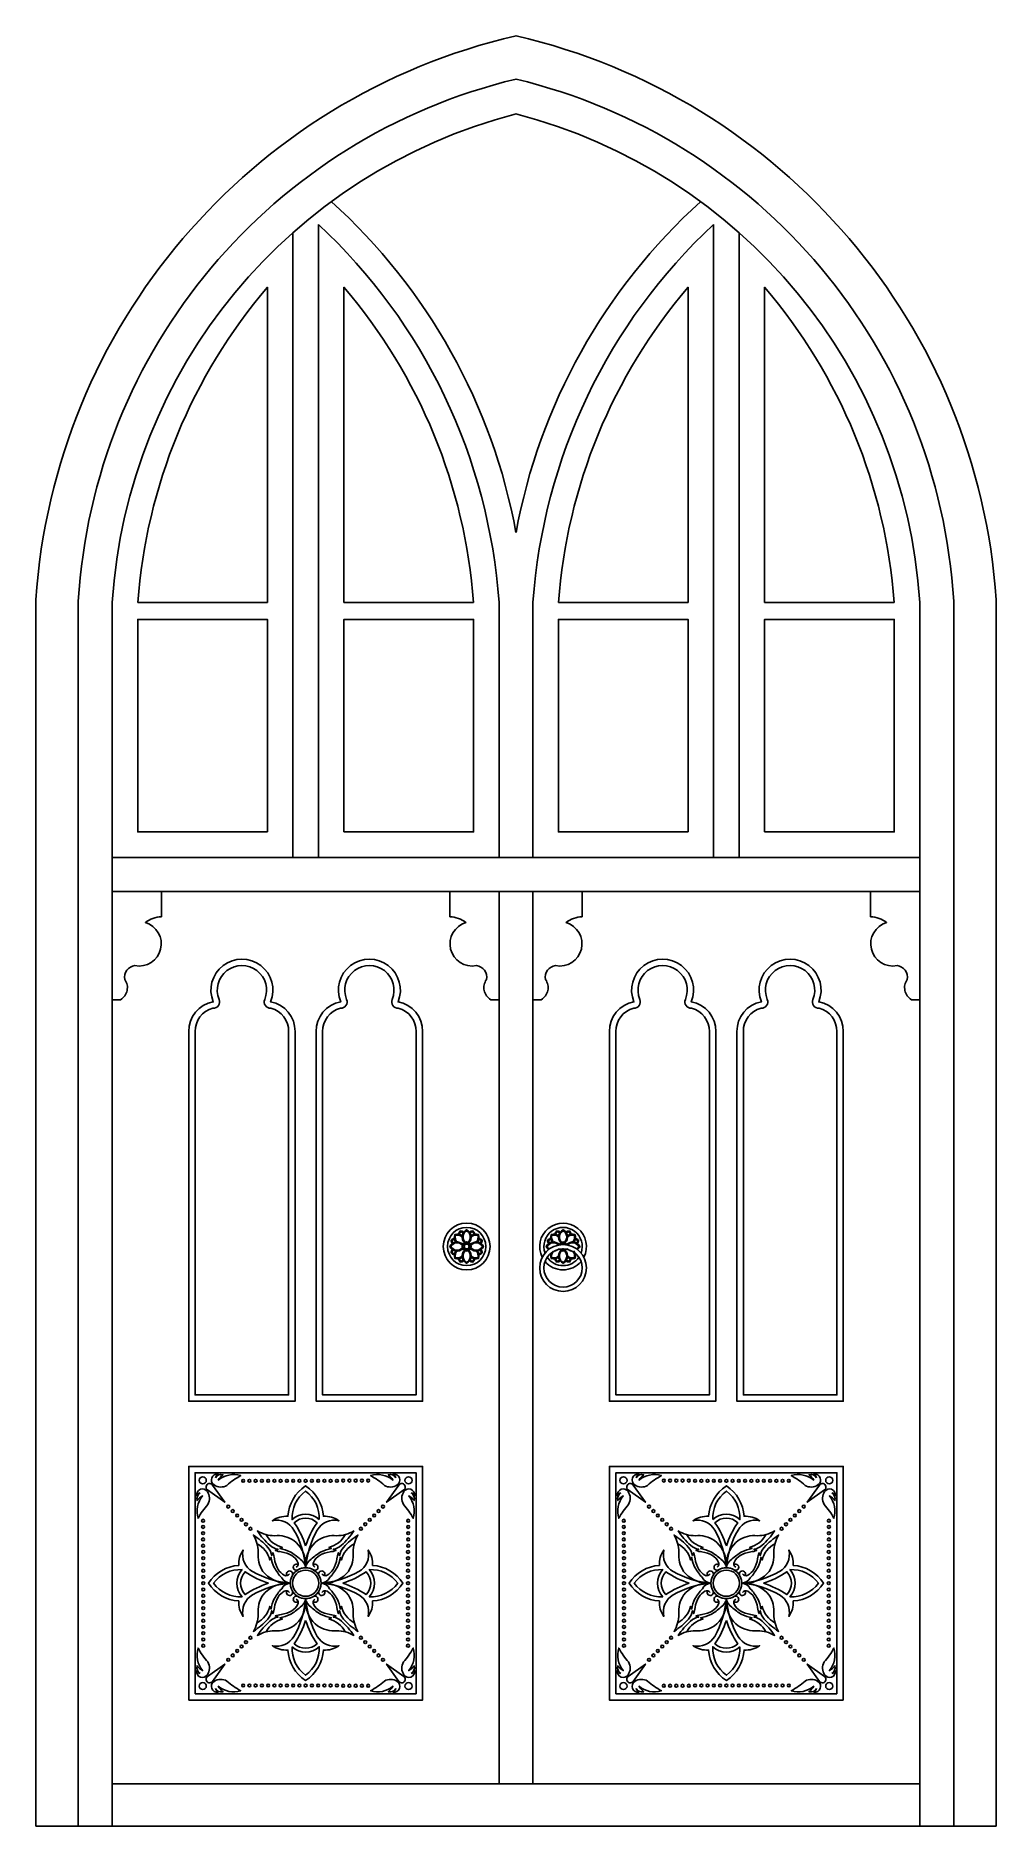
# Model space of a CAD drawing. Header units: metres. Extents: x 0 to 2260, y 0 to 4214.
import ezdxf

# ---------------------------------------------------------------- set-up
doc = ezdxf.new("R2010")
doc.units = ezdxf.units.M
for name, color, linetype in [('2', 2, 'Continuous'), ('3', 3, 'Continuous'), ('7', 7, 'Continuous'), ('BH', 3, 'Continuous')]:
    doc.layers.add(name, color=color, linetype=linetype)

msp = doc.modelspace()

# ---------------------------------------------------------------- hatches: boundary and pattern name
at = {"layer": 'BH'}
h = msp.add_hatch(dxfattribs=at)
h.set_pattern_fill('AR-RROOF', scale=500)
h.paths.add_polyline_path([(1564.6, 3823.4, 0.1), (1130, 4030, 0.1), (695.4, 3823.4, -0.17), (1130, 3044.48, -0.17)])
h.paths.add_polyline_path([(725, 3621.82), (725, 2880), (1029.87, 2880, 0.16)])
h.paths.add_polyline_path([(1030, 2840), (725, 2840), (725, 2340), (1030, 2340)])
h.paths.add_polyline_path([(545, 3621.82, 0.16), (240.13, 2880), (545, 2880)])
h.paths.add_polyline_path([(545, 2840), (240, 2840), (240, 2340), (545, 2340)])
h.paths.add_polyline_path([(1535, 3621.82, 0.16), (1230.13, 2880), (1535, 2880)])
h.paths.add_polyline_path([(1535, 2840), (1230, 2840), (1230, 2340), (1535, 2340)])
h.paths.add_polyline_path([(1715, 2880), (2019.87, 2880, 0.16), (1715, 3621.82)])
h.paths.add_polyline_path([(1715, 2340), (2020, 2340), (2020, 2840), (1715, 2840)])

# ---------------------------------------------------------------- linework, layer by layer
at = {"layer": '2'}
msp.add_line((0, 0), (2260, 0), dxfattribs=at)
at = {"layer": '3'}
for p, q in [((665, 3769.92), (665, 2280)), ((1595, 3769.92), (1595, 2280))]:
    msp.add_line(p, q, dxfattribs=at)
for points in [[(2160, 0), (2160, 2882.75, 0.33), (1130, 4111.78, 0.33), (100, 2882.75), (100, 0)], [(1090, 2280), (1090, 2880, 0.19), (665, 3769.92, 0.19)], [(1170, 2280), (1170, 2880, -0.19), (1595, 3769.92, -0.19)], [(1003.37, 1389.58, 0.25), (985.89, 1392.24, 0.25), (988.55, 1374.76, 0.25)], [(1003.18, 1387.17, 0.25), (987.48, 1390.65, 0.25), (990.96, 1374.96, 0.25)], [(994.56, 1393.15, -0.12), (998.72, 1400.81, -0.12), (1007.08, 1398.34)], [(996.53, 1392.79, -0.1), (999.58, 1398.74, -0.1), (1005.94, 1396.68)], [(1019.02, 1373.56, 0.52), (1013.85, 1403.82, 0.52), (1008.69, 1373.56)], [(1017.02, 1374.42, 0.51), (1013.85, 1401.58, 0.51), (1010.68, 1374.42, 0.5)], [(1020.63, 1398.34, -0.12), (1028.99, 1400.81, -0.12), (1033.15, 1393.15)], [(1021.77, 1396.68, -0.1), (1028.13, 1398.74, -0.1), (1031.17, 1392.79)], [(1039.16, 1374.76, 0.25), (1041.82, 1392.24, 0.25), (1024.33, 1389.58, 0.25)], [(1036.75, 1374.96, 0.25), (1040.23, 1390.65, 0.25), (1024.53, 1387.17, 0.25)], [(1215.44, 1374.76, -0.25), (1212.78, 1392.24, -0.25), (1230.26, 1389.58, -0.25)], [(1217.85, 1374.96, -0.25), (1214.37, 1390.65, -0.25), (1230.07, 1387.17, -0.25)], [(1233.97, 1398.34, 0.12), (1225.61, 1400.81, 0.12), (1221.45, 1393.15)], [(1232.83, 1396.68, 0.1), (1226.47, 1398.74, 0.1), (1223.43, 1392.79)], [(1235.58, 1373.56, -0.52), (1240.74, 1403.82, -0.52), (1245.91, 1373.56)], [(1237.57, 1374.42, -0.51), (1240.74, 1401.58, -0.51), (1243.91, 1374.42, -0.5)], [(1260.04, 1393.15, 0.12), (1255.88, 1400.81, 0.12), (1247.52, 1398.34)], [(1258.06, 1392.79, 0.1), (1255.02, 1398.74, 0.1), (1248.66, 1396.68)], [(1251.23, 1389.58, -0.25), (1268.71, 1392.24, -0.25), (1266.05, 1374.76, -0.25)], [(1251.42, 1387.17, -0.25), (1267.12, 1390.65, -0.25), (1263.64, 1374.96, -0.25)], [(1004.57, 1369.45, 0.52), (974.31, 1364.28, 0.52), (1004.57, 1359.11)], [(1003.71, 1367.45, 0.51), (976.56, 1364.28, 0.51), (1003.71, 1361.11, 0.5)], [(979.8, 1371.05, -0.12), (977.32, 1379.41, -0.12), (984.98, 1383.57)], [(984.98, 1344.99, -0.12), (977.32, 1349.15, -0.12), (979.8, 1357.5)], [(981.45, 1372.19, -0.1), (979.4, 1378.55, -0.1), (985.34, 1381.6)], [(985.34, 1346.96, -0.1), (979.4, 1350.01, -0.1), (981.45, 1356.37)], [(988.55, 1353.8, 0.25), (985.89, 1336.32, 0.25), (1003.37, 1338.97, 0.25)], [(990.96, 1353.6, 0.25), (987.48, 1337.91, 0.25), (1003.18, 1341.38, 0.25)], [(1008.69, 1355, 0.52), (1013.85, 1324.73, 0.52), (1019.02, 1355)], [(1010.68, 1354.14, 0.51), (1013.85, 1326.98, 0.51), (1017.02, 1354.14, 0.5)], [(1023.14, 1359.11, 0.52), (1053.4, 1364.28, 0.52), (1023.14, 1369.45)], [(1023.99, 1361.11, 0.51), (1051.15, 1364.28, 0.51), (1023.99, 1367.45, 0.5)], [(1024.33, 1338.97, 0.25), (1041.82, 1336.32, 0.25), (1039.16, 1353.8, 0.25)], [(1024.53, 1341.38, 0.25), (1040.23, 1337.91, 0.25), (1036.75, 1353.6, 0.25)], [(1042.36, 1381.6, -0.1), (1048.31, 1378.55, -0.1), (1046.26, 1372.19)], [(1046.26, 1356.37, -0.1), (1048.31, 1350.01, -0.1), (1042.36, 1346.96)], [(1042.73, 1383.57, -0.12), (1050.39, 1379.41, -0.12), (1047.91, 1371.05)], [(1047.91, 1357.5, -0.12), (1050.39, 1349.15, -0.12), (1042.73, 1344.99)], [(1207.03, 1357.25, -0.12), (1201.2, 1364.28, -0.52), (1231.46, 1369.45)], [(1208.71, 1358.51, -0.12), (1203.45, 1364.28, -0.51), (1230.6, 1367.45)], [(1211.87, 1383.57, 0.12), (1204.21, 1379.41, 0.12), (1206.69, 1371.05)], [(1206.69, 1357.5, 0.01), (1206.19, 1356.59, 0.01)], [(1212.24, 1381.6, 0.1), (1206.29, 1378.55, 0.1), (1208.34, 1372.19)], [(1230.26, 1338.97, -0.25), (1212.78, 1336.32, -0.18), (1212.91, 1349.15, -0.18)], [(1230.07, 1341.38, -0.25), (1214.37, 1337.91, -0.25), (1217.85, 1353.6, -0.25)], [(1231.46, 1359.11, -0.17), (1219.9, 1353.68, -0.17)], [(1245.91, 1355, -0.52), (1240.74, 1324.73, -0.52), (1235.58, 1355)], [(1243.91, 1354.14, -0.51), (1240.74, 1326.98, -0.51), (1237.57, 1354.14, -0.5)], [(1250.03, 1369.45, -0.52), (1280.29, 1364.28, -0.12), (1274.46, 1357.25, -0.12)], [(1261.58, 1353.68, -0.17), (1250.03, 1359.11)], [(1250.88, 1367.45, -0.51), (1278.04, 1364.28, -0.12), (1272.78, 1358.51, -0.12)], [(1266.05, 1353.8, -0.25), (1268.71, 1336.32, -0.25), (1251.23, 1338.97, -0.25)], [(1263.64, 1353.6, -0.25), (1267.12, 1337.91, -0.25), (1251.42, 1341.38, -0.25)], [(1273.15, 1372.19, 0.1), (1275.2, 1378.55, 0.1), (1269.25, 1381.6)], [(1274.8, 1371.05, 0.12), (1277.28, 1379.41, 0.12), (1269.62, 1383.57)], [(1275.29, 1356.59, 0.01), (1274.8, 1357.5)], [(1007.08, 1330.22, -0.12), (998.72, 1327.74, -0.12), (994.56, 1335.41)], [(1005.94, 1331.87, -0.1), (999.58, 1329.82, -0.1), (996.53, 1335.77)], [(1033.15, 1335.41, -0.12), (1028.99, 1327.74, -0.12), (1020.63, 1330.22)], [(1031.17, 1335.77, -0.1), (1028.13, 1329.82, -0.1), (1021.77, 1331.87)], [(1209.23, 1345.92, 0.04), (1211.87, 1344.99)], [(1210.84, 1347.42, 0.02), (1212.24, 1346.96)], [(1221.45, 1335.41, 0.12), (1225.61, 1327.74, 0.12), (1233.97, 1330.22)], [(1223.43, 1335.77, 0.1), (1226.47, 1329.82, 0.1), (1232.83, 1331.87)], [(1247.52, 1330.22, 0.12), (1255.88, 1327.74, 0.12), (1260.04, 1335.41)], [(1248.66, 1331.87, 0.1), (1255.02, 1329.82, 0.1), (1258.06, 1335.77)], [(1269.25, 1346.96, 0.02), (1270.65, 1347.42, 0.02)], [(1269.62, 1344.99, 0.04), (1272.26, 1345.92, 0.04)], [(597.3, 549.89, 0.39), (584.36, 553.01, 0.13), (570.19, 539.31, 0.1), (561.34, 514.34, -0.04), (558.13, 500.2), (555.22, 507.06, -0.14), (545.85, 487.61, -0.07), (511.94, 458.52, 0.14), (523.17, 498.73, -0.17), (534.54, 543.95, -0.21), (586.74, 571.88, -0.21), (534.54, 599.81, -0.17), (523.17, 645.03, 0.14), (511.94, 685.24, -0.07), (545.85, 656.15, -0.14), (555.22, 636.71), (558.13, 643.57, -0.04), (561.34, 629.42, 0.1), (570.19, 604.45, 0.13), (584.36, 590.76, 0.39), (597.3, 593.87)], [(613.01, 609.58, 0.39), (616.13, 622.52, 0.13), (602.43, 636.7, 0.1), (577.46, 645.54, -0.04), (563.32, 648.75), (570.18, 651.66, -0.14), (550.73, 661.03, -0.07), (521.64, 694.94, 0.14), (561.85, 683.71, -0.17), (607.07, 672.34, -0.21), (635, 620.15, -0.21), (662.93, 672.34, -0.17), (708.15, 683.71, 0.14), (748.36, 694.94, -0.07), (719.27, 661.03, -0.14), (699.82, 651.66), (706.68, 648.75, -0.04), (692.54, 645.54, 0.1), (667.57, 636.7, 0.13), (653.87, 622.52, 0.39), (656.99, 609.58)], [(542.05, 686.11, 0.21), (580.31, 656.18), (574.25, 653.36, -0.07), (598.22, 645.69, -0.06), (622.12, 628.23, -0.24), (635, 608.22, -0.24), (647.88, 628.23, -0.06), (671.78, 645.69, -0.07), (695.75, 653.36), (689.69, 656.18, 0.21), (727.95, 686.11, 0.21)], [(672.7, 593.87, 0.39), (685.64, 590.76, 0.13), (699.81, 604.45, 0.1), (708.66, 629.42, -0.04), (711.87, 643.57), (714.78, 636.71, -0.14), (724.15, 656.15, -0.07), (758.06, 685.24, 0.14), (746.83, 645.03, -0.17), (735.46, 599.81, -0.21), (683.26, 571.88, -0.21), (735.46, 543.95, -0.17), (746.83, 498.73, 0.14), (758.06, 458.52, -0.07), (724.15, 487.61, -0.14), (714.78, 507.06), (711.87, 500.2, -0.04), (708.66, 514.34, 0.1), (699.81, 539.31, 0.13), (685.64, 553.01, 0.39), (672.7, 549.89)], [(1587.3, 593.87, -0.39), (1574.36, 590.76, -0.13), (1560.19, 604.45, -0.1), (1551.34, 629.42, 0.04), (1548.13, 643.57), (1545.22, 636.71, 0.14), (1535.85, 656.15, 0.07), (1501.94, 685.24, -0.14), (1513.17, 645.03, 0.17), (1524.54, 599.81, 0.21), (1576.74, 571.88, 0.21), (1524.54, 543.95, 0.17), (1513.17, 498.73, -0.14), (1501.94, 458.52, 0.07), (1535.85, 487.61, 0.14), (1545.22, 507.06), (1548.13, 500.2, 0.04), (1551.34, 514.34, -0.1), (1560.19, 539.31, -0.13), (1574.36, 553.01, -0.39), (1587.3, 549.89)], [(1646.99, 609.58, -0.39), (1643.87, 622.52, -0.13), (1657.57, 636.7, -0.1), (1682.54, 645.54, 0.04), (1696.68, 648.75), (1689.82, 651.66, 0.14), (1709.27, 661.03, 0.07), (1738.36, 694.94, -0.14), (1698.15, 683.71, 0.17), (1652.93, 672.34, 0.21), (1625, 620.15, 0.21), (1597.07, 672.34, 0.17), (1551.85, 683.71, -0.14), (1511.64, 694.94, 0.07), (1540.73, 661.03, 0.14), (1560.18, 651.66), (1553.32, 648.75, 0.04), (1567.46, 645.54, -0.1), (1592.43, 636.7, -0.13), (1606.13, 622.52, -0.39), (1603.01, 609.58)], [(1717.95, 686.11, -0.21), (1679.69, 656.18), (1685.75, 653.36, 0.07), (1661.78, 645.69, 0.06), (1637.88, 628.23, 0.24), (1625, 608.22, 0.24), (1612.12, 628.23, 0.06), (1588.22, 645.69, 0.07), (1564.25, 653.36), (1570.31, 656.18, -0.21), (1532.05, 686.11, -0.21)], [(1662.7, 549.89, -0.39), (1675.64, 553.01, -0.13), (1689.81, 539.31, -0.1), (1698.66, 514.34, 0.04), (1701.87, 500.2), (1704.78, 507.06, 0.14), (1714.15, 487.61, 0.07), (1748.06, 458.52, -0.14), (1736.83, 498.73, 0.17), (1725.46, 543.95, 0.21), (1673.26, 571.88, 0.21), (1725.46, 599.81, 0.17), (1736.83, 645.03, -0.14), (1748.06, 685.24, 0.07), (1714.15, 656.15, 0.14), (1704.78, 636.71), (1701.87, 643.57, 0.04), (1698.66, 629.42, -0.1), (1689.81, 604.45, -0.13), (1675.64, 590.76, -0.39), (1662.7, 593.87)], [(520.78, 478.93, 0.21), (550.7, 517.2), (553.52, 511.13, -0.07), (561.19, 535.1, -0.06), (578.65, 559, -0.24), (598.66, 571.88, -0.24), (578.65, 584.76, -0.06), (561.19, 608.66, -0.07), (553.52, 632.63), (550.7, 626.57, 0.21), (520.78, 664.84, 0.21)], [(749.22, 664.84, 0.21), (719.3, 626.57), (716.48, 632.63, -0.07), (708.81, 608.66, -0.06), (691.35, 584.76, -0.24), (671.34, 571.88, -0.24), (691.35, 559, -0.06), (708.81, 535.1, -0.07), (716.48, 511.13), (719.3, 517.2, 0.21), (749.22, 478.93, 0.21)], [(1510.78, 664.84, -0.21), (1540.7, 626.57), (1543.52, 632.63, 0.07), (1551.19, 608.66, 0.06), (1568.65, 584.76, 0.24), (1588.66, 571.88, 0.24), (1568.65, 559, 0.06), (1551.19, 535.1, 0.07), (1543.52, 511.13), (1540.7, 517.2, -0.21), (1510.78, 478.93, -0.21)], [(1739.22, 478.93, -0.21), (1709.3, 517.2), (1706.48, 511.13, 0.07), (1698.81, 535.1, 0.06), (1681.35, 559, 0.24), (1661.34, 571.88, 0.24), (1681.35, 584.76, 0.06), (1698.81, 608.66, 0.07), (1706.48, 632.63), (1709.3, 626.57, -0.21), (1739.22, 664.84, -0.21)], [(591.09, 554.05, 1.73), (603.66, 553.47, -0.27), (603.66, 590.29, 1.73), (591.09, 589.71, 1.73)], [(617.17, 615.79, 1.73), (616.59, 603.22, -0.27), (653.41, 603.22, 1.73), (652.83, 615.79, 1.73)], [(678.91, 589.71, 1.73), (666.34, 590.29, -0.27), (666.34, 553.47, 1.73), (678.91, 554.05, 1.73)], [(1581.09, 589.71, -1.73), (1593.66, 590.29, 0.27), (1593.66, 553.47, -1.73), (1581.09, 554.05, -1.73)], [(1642.83, 615.79, -1.73), (1643.41, 603.22, 0.27), (1606.59, 603.22, -1.73), (1607.17, 615.79, -1.73)], [(1668.91, 554.05, -1.73), (1656.34, 553.47, 0.27), (1656.34, 590.29, -1.73), (1668.91, 589.71, -1.73)], [(656.99, 534.18, 0.39), (653.87, 521.24, 0.13), (667.57, 507.07, 0.1), (692.54, 498.22, -0.04), (706.68, 495.01), (699.82, 492.1, -0.14), (719.27, 482.73, -0.07), (748.36, 448.82, 0.14), (708.15, 460.05, -0.17), (662.93, 471.42, -0.21), (635, 523.62, -0.21), (607.07, 471.42, -0.17), (561.85, 460.05, 0.14), (521.64, 448.82, -0.07), (550.73, 482.73, -0.14), (570.18, 492.1), (563.32, 495.01, -0.04), (577.46, 498.22, 0.1), (602.43, 507.07, 0.13), (616.13, 521.24, 0.39), (613.01, 534.18)], [(727.95, 457.66, 0.21), (689.69, 487.59), (695.75, 490.4, -0.07), (671.78, 498.07, -0.06), (647.88, 515.53, -0.24), (635, 535.54, -0.24), (622.12, 515.53, -0.06), (598.22, 498.07, -0.07), (574.25, 490.4), (580.31, 487.59, 0.21), (542.05, 457.66, 0.21)], [(652.83, 527.97, 1.73), (653.41, 540.55, -0.27), (616.59, 540.55, 1.73), (617.17, 527.97, 1.73)], [(1603.01, 534.18, -0.39), (1606.13, 521.24, -0.13), (1592.43, 507.07, -0.1), (1567.46, 498.22, 0.04), (1553.32, 495.01), (1560.18, 492.1, 0.14), (1540.73, 482.73, 0.07), (1511.64, 448.82, -0.14), (1551.85, 460.05, 0.17), (1597.07, 471.42, 0.21), (1625, 523.62, 0.21), (1652.93, 471.42, 0.17), (1698.15, 460.05, -0.14), (1738.36, 448.82, 0.07), (1709.27, 482.73, 0.14), (1689.82, 492.1), (1696.68, 495.01, 0.04), (1682.54, 498.22, -0.1), (1657.57, 507.07, -0.13), (1643.87, 521.24, -0.39), (1646.99, 534.18)], [(1532.05, 457.66, -0.21), (1570.31, 487.59), (1564.25, 490.4, 0.07), (1588.22, 498.07, 0.06), (1612.12, 515.53, 0.24), (1625, 535.54, 0.24), (1637.88, 515.53, 0.06), (1661.78, 498.07, 0.07), (1685.75, 490.4), (1679.69, 487.59, -0.21), (1717.95, 457.66, -0.21)], [(1607.17, 527.97, -1.73), (1606.59, 540.55, 0.27), (1643.41, 540.55, -1.73), (1642.83, 527.97, -1.73)]]:
    msp.add_lwpolyline(points, format="xyb", dxfattribs=at)
for points in [[(545, 2880), (240.13, 2880, -0.16), (545, 3621.82)], [(725, 2880), (1029.87, 2880, 0.16), (725, 3621.82)], [(1535, 2880), (1230.13, 2880, -0.16), (1535, 3621.82)], [(1715, 2880), (2019.87, 2880, 0.16), (1715, 3621.82)], [(610, 1870, 0.37), (552.5, 1940, 1.49), (417.5, 1940, 0.37), (360, 1870), (360, 1000), (610, 1000)], [(595, 1869.95, 0.35), (553.07, 1925.01, -0.55), (538.62, 1945.68, 1.49), (431.38, 1945.68, -0.55), (416.93, 1925.01, 0.35), (375, 1869.95), (375, 1015), (595, 1015)], [(660, 1870, -0.37), (717.5, 1940, -1.49), (852.5, 1940, -0.37), (910, 1870), (910, 1000), (660, 1000)], [(675, 1869.95, -0.35), (716.93, 1925.01, 0.55), (731.38, 1945.68, -1.49), (838.62, 1945.68, 0.55), (853.07, 1925.01, -0.35), (895, 1869.95), (895, 1015), (675, 1015)], [(1600, 1870, 0.37), (1542.5, 1940, 1.49), (1407.5, 1940, 0.37), (1350, 1870), (1350, 1000), (1600, 1000)], [(1585, 1869.95, 0.35), (1543.07, 1925.01, -0.55), (1528.62, 1945.68, 1.49), (1421.38, 1945.68, -0.55), (1406.93, 1925.01, 0.35), (1365, 1869.95), (1365, 1015), (1585, 1015)], [(1650, 1870, -0.37), (1707.5, 1940, -1.49), (1842.5, 1940, -0.37), (1900, 1870), (1900, 1000), (1650, 1000)], [(1665, 1869.95, -0.35), (1706.93, 1925.01, 0.55), (1721.38, 1945.68, -1.49), (1828.62, 1945.68, 0.55), (1843.07, 1925.01, -0.35), (1885, 1869.95), (1885, 1015), (1665, 1015)], [(415.61, 802.86, 1.19), (404.02, 791.27), (444.5, 762.38)], [(422.49, 819.95, -0.21), (429.13, 828.14, 0.82), (419.41, 803.23, 0.3), (449.66, 802.16, -0.06), (482.26, 825.04, 0.25), (429.45, 814.56, -0.1), (440.6, 827.18, 0.35)], [(662.47, 696.93, 0.11), (635, 608.22, 0.11), (607.53, 696.93, 0.33), (556.87, 719.05, -0.17), (593.21, 729.28, -0.24), (635, 800.67, -0.24), (676.79, 729.28, -0.17), (713.13, 719.05, 0.33)], [(847.51, 819.95, 0.21), (840.87, 828.14, -0.82), (850.59, 803.23, -0.3), (820.34, 802.16, 0.06), (787.74, 825.04, -0.25), (840.55, 814.56, 0.1), (829.4, 827.18, -0.35)], [(854.39, 802.86, -1.19), (865.98, 791.27), (825.5, 762.38)], [(1405.61, 802.86, 1.19), (1394.02, 791.27), (1434.5, 762.38)], [(1412.49, 819.95, -0.21), (1419.13, 828.14, 0.82), (1409.41, 803.23, 0.3), (1439.66, 802.16, -0.06), (1472.26, 825.04, 0.25), (1419.45, 814.56, -0.1), (1430.6, 827.18, 0.35)], [(1597.53, 696.93, -0.11), (1625, 608.22, -0.11), (1652.47, 696.93, -0.33), (1703.13, 719.05, 0.17), (1666.79, 729.28, 0.24), (1625, 800.67, 0.24), (1583.21, 729.28, 0.17), (1546.87, 719.05, -0.33)], [(1837.51, 819.95, 0.21), (1830.87, 828.14, -0.82), (1840.59, 803.23, -0.3), (1810.34, 802.16, 0.06), (1777.74, 825.04, -0.25), (1830.55, 814.56, 0.1), (1819.4, 827.18, -0.35)], [(1844.39, 802.86, -1.19), (1855.98, 791.27), (1815.5, 762.38)], [(386.93, 784.39, 0.21), (378.74, 777.75, -0.82), (403.66, 787.47, -0.3), (404.72, 757.22, 0.06), (381.85, 724.62, -0.25), (392.32, 777.43, 0.1), (379.7, 766.28, -0.35)], [(667.01, 721.57, 0.25), (635, 788.71, 0.25), (602.99, 721.57, -0.39)], [(883.07, 784.39, -0.21), (891.26, 777.75, 0.82), (866.34, 787.47, 0.3), (865.28, 757.22, -0.06), (888.15, 724.62, 0.25), (877.68, 777.43, -0.1), (890.3, 766.28, 0.35)], [(1376.93, 784.39, 0.21), (1368.74, 777.75, -0.82), (1393.66, 787.47, -0.3), (1394.72, 757.22, 0.06), (1371.85, 724.62, -0.25), (1382.32, 777.43, 0.1), (1369.7, 766.28, -0.35)], [(1592.99, 721.57, -0.25), (1625, 788.71, -0.25), (1657.01, 721.57, 0.39)], [(1873.07, 784.39, -0.21), (1881.26, 777.75, 0.82), (1856.34, 787.47, 0.3), (1855.28, 757.22, -0.06), (1878.15, 724.62, 0.25), (1867.68, 777.43, -0.1), (1880.3, 766.28, 0.35)], [(635, 659.44, 0.07), (608.24, 714.28, -0.4), (661.76, 714.28, 0.07)], [(1625, 659.44, -0.07), (1651.76, 714.28, 0.4), (1598.24, 714.28, -0.07)], [(509.95, 599.35, 0.11), (598.66, 571.88, 0.11), (509.95, 544.41, 0.33), (487.83, 493.75, -0.17), (477.6, 530.09, -0.24), (406.21, 571.88, -0.24), (477.6, 613.68, -0.17), (487.83, 650.02, 0.33)], [(760.05, 544.41, 0.11), (671.34, 571.88, 0.11), (760.05, 599.35, 0.33), (782.17, 650.02, -0.17), (792.4, 613.68, -0.24), (863.79, 571.88, -0.24), (792.4, 530.09, -0.17), (782.17, 493.75, 0.33)], [(1499.95, 544.41, -0.11), (1588.66, 571.88, -0.11), (1499.95, 599.35, -0.33), (1477.83, 650.02, 0.17), (1467.6, 613.68, 0.24), (1396.21, 571.88, 0.24), (1467.6, 530.09, 0.17), (1477.83, 493.75, -0.33)], [(1750.05, 599.35, -0.11), (1661.34, 571.88, -0.11), (1750.05, 544.41, -0.33), (1772.17, 493.75, 0.17), (1782.4, 530.09, 0.24), (1853.79, 571.88, 0.24), (1782.4, 613.68, 0.17), (1772.17, 650.02, -0.33)], [(485.32, 603.9, 0.25), (418.17, 571.88, 0.25), (485.32, 539.87, -0.39)], [(547.44, 571.88, 0.07), (492.61, 545.12, -0.4), (492.61, 598.64, 0.07)], [(722.56, 571.88, 0.07), (777.39, 598.64, -0.4), (777.39, 545.12, 0.07)], [(784.68, 539.87, 0.25), (851.83, 571.88, 0.25), (784.68, 603.9, -0.39)], [(1475.32, 539.87, -0.25), (1408.17, 571.88, -0.25), (1475.32, 603.9, 0.39)], [(1537.44, 571.88, -0.07), (1482.61, 598.64, 0.4), (1482.61, 545.12, -0.07)], [(1712.56, 571.88, -0.07), (1767.39, 545.12, 0.4), (1767.39, 598.64, -0.07)], [(1774.68, 603.9, -0.25), (1841.83, 571.88, -0.25), (1774.68, 539.87, 0.39)], [(607.53, 446.83, 0.11), (635, 535.54, 0.11), (662.47, 446.83, 0.33), (713.13, 424.71, -0.17), (676.79, 414.48, -0.24), (635, 343.09, -0.24), (593.21, 414.48, -0.17), (556.87, 424.71, 0.33)], [(1652.47, 446.83, -0.11), (1625, 535.54, -0.11), (1597.53, 446.83, -0.33), (1546.87, 424.71, 0.17), (1583.21, 414.48, 0.24), (1625, 343.09, 0.24), (1666.79, 414.48, 0.17), (1703.13, 424.71, -0.33)], [(635, 484.32, 0.07), (661.76, 429.49, -0.4), (608.24, 429.49, 0.07)], [(1625, 484.32, -0.07), (1598.24, 429.49, 0.4), (1651.76, 429.49, -0.07)], [(602.99, 422.2, 0.25), (635, 355.05, 0.25), (667.01, 422.2, -0.39)], [(1657.01, 422.2, -0.25), (1625, 355.05, -0.25), (1592.99, 422.2, 0.39)], [(386.93, 359.37, -0.21), (378.74, 366.01, 0.82), (403.66, 356.29, 0.3), (404.72, 386.54, -0.06), (381.85, 419.14, 0.25), (392.32, 366.33, -0.1), (379.7, 377.48, 0.35)], [(415.61, 340.91, -1.19), (404.02, 352.49), (444.5, 381.38)], [(854.39, 340.91, 1.19), (865.98, 352.49), (825.5, 381.38)], [(883.07, 359.37, 0.21), (891.26, 366.01, -0.82), (866.34, 356.29, -0.3), (865.28, 386.54, 0.06), (888.15, 419.14, -0.25), (877.68, 366.33, 0.1), (890.3, 377.48, -0.35)], [(1376.93, 359.37, -0.21), (1368.74, 366.01, 0.82), (1393.66, 356.29, 0.3), (1394.72, 386.54, -0.06), (1371.85, 419.14, 0.25), (1382.32, 366.33, -0.1), (1369.7, 377.48, 0.35)], [(1405.61, 340.91, -1.19), (1394.02, 352.49), (1434.5, 381.38)], [(1844.39, 340.91, 1.19), (1855.98, 352.49), (1815.5, 381.38)], [(1873.07, 359.37, 0.21), (1881.26, 366.01, -0.82), (1856.34, 356.29, -0.3), (1855.28, 386.54, 0.06), (1878.15, 419.14, -0.25), (1867.68, 366.33, 0.1), (1880.3, 377.48, -0.35)], [(422.49, 323.81, 0.21), (429.13, 315.62, -0.82), (419.41, 340.54, -0.3), (449.66, 341.6, 0.06), (482.26, 318.73, -0.25), (429.45, 329.2, 0.1), (440.6, 316.58, -0.35)], [(847.51, 323.81, -0.21), (840.87, 315.62, 0.82), (850.59, 340.54, 0.3), (820.34, 341.6, -0.06), (787.74, 318.73, 0.25), (840.55, 329.2, -0.1), (829.4, 316.58, 0.35)], [(1412.49, 323.81, 0.21), (1419.13, 315.62, -0.82), (1409.41, 340.54, -0.3), (1439.66, 341.6, 0.06), (1472.26, 318.73, -0.25), (1419.45, 329.2, 0.1), (1430.6, 316.58, -0.35)], [(1837.51, 323.81, -0.21), (1830.87, 315.62, 0.82), (1840.59, 340.54, 0.3), (1810.34, 341.6, -0.06), (1777.74, 318.73, 0.25), (1830.55, 329.2, -0.1), (1819.4, 316.58, 0.35)]]:
    msp.add_lwpolyline(points, format="xyb", close=True, dxfattribs=at)
for points in [[(545, 2340), (240, 2340), (240, 2840), (545, 2840)], [(725, 2340), (1030, 2340), (1030, 2840), (725, 2840)], [(1535, 2340), (1230, 2340), (1230, 2840), (1535, 2840)], [(1715, 2340), (2020, 2340), (2020, 2840), (1715, 2840)], [(375, 311.88), (895, 311.88), (895, 831.88), (375, 831.88)], [(1885, 311.88), (1365, 311.88), (1365, 831.88), (1885, 831.88)]]:
    msp.add_lwpolyline(points, close=True, dxfattribs=at)
for centre, radius in [((1013.85, 1364.28), 45), ((1013.85, 1364.28), 10.63), ((1013.85, 1364.28), 8.63), ((1013.85, 1364.28), 5.63), ((392.93, 813.95), 8.32), ((487.92, 812.73), 3.39), ((502.63, 812.73), 3.39), ((517.34, 812.73), 3.39), ((532.04, 812.73), 3.39), ((546.75, 812.73), 3.39), ((561.46, 812.73), 3.39), ((576.17, 812.73), 3.39), ((590.88, 812.73), 3.39), ((605.58, 812.73), 3.39), ((620.29, 812.73), 3.39), ((635, 812.73), 3.39), ((649.71, 812.73), 3.39), ((664.42, 812.73), 3.39), ((679.12, 812.73), 3.39), ((693.83, 812.73), 3.39), ((708.54, 812.73), 3.39), ((723.29, 813.25), 3.39), ((738, 813.25), 3.39), ((752.7, 813.25), 3.39), ((767.41, 813.25), 3.39), ((782.12, 813.25), 3.39), ((877.07, 813.95), 8.32), ((1382.93, 813.95), 8.32), ((1477.88, 813.25), 3.39), ((1492.59, 813.25), 3.39), ((1507.3, 813.25), 3.39), ((1522, 813.25), 3.39), ((1536.71, 813.25), 3.39), ((1551.46, 812.73), 3.39), ((1566.17, 812.73), 3.39), ((1580.88, 812.73), 3.39), ((1595.58, 812.73), 3.39), ((1610.29, 812.73), 3.39), ((1625, 812.73), 3.39), ((1639.71, 812.73), 3.39), ((1654.42, 812.73), 3.39), ((1669.12, 812.73), 3.39), ((1683.83, 812.73), 3.39), ((1698.54, 812.73), 3.39), ((1713.25, 812.73), 3.39), ((1727.96, 812.73), 3.39), ((1742.66, 812.73), 3.39), ((1757.37, 812.73), 3.39), ((1772.08, 812.73), 3.39), ((1867.07, 813.95), 8.32), ((393.63, 719), 3.39), ((453, 752.16), 3.39), ((463.4, 741.76), 3.39), ((473.8, 731.36), 3.39), ((484.2, 720.96), 3.39), ((785.8, 720.96), 3.39), ((796.2, 731.36), 3.39), ((806.6, 741.76), 3.39), ((817, 752.16), 3.39), ((876.37, 719), 3.39), ((1383.63, 719), 3.39), ((1443, 752.16), 3.39), ((1453.4, 741.76), 3.39), ((1463.8, 731.36), 3.39), ((1474.2, 720.96), 3.39), ((1775.8, 720.96), 3.39), ((1786.2, 731.36), 3.39), ((1796.6, 741.76), 3.39), ((1807, 752.16), 3.39), ((1866.37, 719), 3.39), ((393.63, 704.29), 3.39), ((393.63, 689.59), 3.39), ((393.63, 674.88), 3.39), ((494.6, 710.56), 3.39), ((505, 700.16), 3.39), ((765, 700.16), 3.39), ((775.4, 710.56), 3.39), ((876.37, 704.29), 3.39), ((876.37, 689.59), 3.39), ((876.37, 674.88), 3.39), ((1383.63, 704.29), 3.39), ((1383.63, 689.59), 3.39), ((1383.63, 674.88), 3.39), ((1484.6, 710.56), 3.39), ((1495, 700.16), 3.39), ((1755, 700.16), 3.39), ((1765.4, 710.56), 3.39), ((1866.37, 704.29), 3.39), ((1866.37, 689.59), 3.39), ((1866.37, 674.88), 3.39), ((393.63, 660.17), 3.39), ((394.15, 645.42), 3.39), ((394.15, 630.71), 3.39), ((875.85, 645.42), 3.39), ((875.85, 630.71), 3.39), ((876.37, 660.17), 3.39), ((1383.63, 660.17), 3.39), ((1384.15, 645.42), 3.39), ((1384.15, 630.71), 3.39), ((1865.85, 645.42), 3.39), ((1865.85, 630.71), 3.39), ((1866.37, 660.17), 3.39), ((394.15, 616.01), 3.39), ((394.15, 601.3), 3.39), ((394.15, 586.59), 3.39), ((635, 571.88), 36.34), ((635, 571.88), 30.89), ((875.85, 616.01), 3.39), ((875.85, 601.3), 3.39), ((875.85, 586.59), 3.39), ((1384.15, 616.01), 3.39), ((1384.15, 601.3), 3.39), ((1384.15, 586.59), 3.39), ((1625, 571.88), 36.34), ((1625, 571.88), 30.89), ((1865.85, 616.01), 3.39), ((1865.85, 601.3), 3.39), ((1865.85, 586.59), 3.39), ((394.15, 571.88), 3.39), ((394.15, 557.17), 3.39), ((875.85, 571.88), 3.39), ((875.85, 557.17), 3.39), ((1384.15, 571.88), 3.39), ((1384.15, 557.17), 3.39), ((1865.85, 571.88), 3.39), ((1865.85, 557.17), 3.39), ((394.15, 542.47), 3.39), ((394.15, 527.76), 3.39), ((394.15, 513.05), 3.39), ((875.85, 542.47), 3.39), ((875.85, 527.76), 3.39), ((875.85, 513.05), 3.39), ((1384.15, 542.47), 3.39), ((1384.15, 527.76), 3.39), ((1384.15, 513.05), 3.39), ((1865.85, 542.47), 3.39), ((1865.85, 527.76), 3.39), ((1865.85, 513.05), 3.39), ((394.15, 498.34), 3.39), ((394.15, 483.63), 3.39), ((394.15, 468.93), 3.39), ((875.85, 498.34), 3.39), ((875.85, 483.63), 3.39), ((875.85, 468.93), 3.39), ((1384.15, 498.34), 3.39), ((1384.15, 483.63), 3.39), ((1384.15, 468.93), 3.39), ((1865.85, 498.34), 3.39), ((1865.85, 483.63), 3.39), ((1865.85, 468.93), 3.39), ((394.15, 454.22), 3.39), ((394.15, 439.51), 3.39), ((394.15, 424.8), 3.39), ((484.2, 422.8), 3.39), ((494.6, 433.2), 3.39), ((505, 443.6), 3.39), ((765, 443.6), 3.39), ((775.4, 433.2), 3.39), ((785.8, 422.8), 3.39), ((875.85, 454.22), 3.39), ((875.85, 439.51), 3.39), ((875.85, 424.8), 3.39), ((1384.15, 454.22), 3.39), ((1384.15, 439.51), 3.39), ((1384.15, 424.8), 3.39), ((1474.2, 422.8), 3.39), ((1484.6, 433.2), 3.39), ((1495, 443.6), 3.39), ((1755, 443.6), 3.39), ((1765.4, 433.2), 3.39), ((1775.8, 422.8), 3.39), ((1865.85, 454.22), 3.39), ((1865.85, 439.51), 3.39), ((1865.85, 424.8), 3.39), ((453, 391.6), 3.39), ((463.4, 402), 3.39), ((473.8, 412.4), 3.39), ((796.2, 412.4), 3.39), ((806.6, 402), 3.39), ((817, 391.6), 3.39), ((1443, 391.6), 3.39), ((1453.4, 402), 3.39), ((1463.8, 412.4), 3.39), ((1786.2, 412.4), 3.39), ((1796.6, 402), 3.39), ((1807, 391.6), 3.39), ((392.93, 329.82), 8.32), ((877.07, 329.82), 8.32), ((1382.93, 329.82), 8.32), ((1867.07, 329.82), 8.32), ((487.92, 331.03), 3.39), ((502.63, 331.03), 3.39), ((517.34, 331.03), 3.39), ((532.04, 331.03), 3.39), ((546.75, 331.03), 3.39), ((561.46, 331.03), 3.39), ((576.17, 331.03), 3.39), ((590.88, 331.03), 3.39), ((605.58, 331.03), 3.39), ((620.29, 331.03), 3.39), ((635, 331.03), 3.39), ((649.71, 331.03), 3.39), ((664.42, 331.03), 3.39), ((679.12, 331.03), 3.39), ((693.83, 331.03), 3.39), ((708.54, 331.03), 3.39), ((723.29, 330.51), 3.39), ((738, 330.51), 3.39), ((752.7, 330.51), 3.39), ((767.41, 330.51), 3.39), ((782.12, 330.51), 3.39), ((1477.88, 330.51), 3.39), ((1492.59, 330.51), 3.39), ((1507.3, 330.51), 3.39), ((1522, 330.51), 3.39), ((1536.71, 330.51), 3.39), ((1551.46, 331.03), 3.39), ((1566.17, 331.03), 3.39), ((1580.88, 331.03), 3.39), ((1595.58, 331.03), 3.39), ((1610.29, 331.03), 3.39), ((1625, 331.03), 3.39), ((1639.71, 331.03), 3.39), ((1654.42, 331.03), 3.39), ((1669.12, 331.03), 3.39), ((1683.83, 331.03), 3.39), ((1698.54, 331.03), 3.39), ((1713.25, 331.03), 3.39), ((1727.96, 331.03), 3.39), ((1742.66, 331.03), 3.39), ((1757.37, 331.03), 3.39), ((1772.08, 331.03), 3.39)]:
    msp.add_circle(centre, radius, dxfattribs=at)
for radius, start, end in [(45, 340.07, 199.93), (10.63, 19.82, 160.18), (10.63, 216.38, 323.62), (8.63, 27.51, 152.49), (8.63, 223.35, 316.65), (5.63, 51.58, 128.42), (5.63, 257.77, 282.23), (45, 214.12, 325.88)]:
    msp.add_arc((1240.74, 1364.28), radius, start, end, dxfattribs=at)
at = {"layer": '7'}
for p, q in [((605, 3750.31), (605, 2280)), ((1655, 3750.31), (1655, 2280)), ((180, 2880), (180, 0)), ((2080, 0), (2080, 2880)), ((180, 2280), (2080, 2280)), ((180, 2200), (2080, 2200)), ((1090, 100), (1090, 2200)), ((1170, 100), (1170, 2200)), ((180, 100), (2080, 100))]:
    msp.add_line(p, q, dxfattribs=at)
msp.add_lwpolyline([(2260, 0), (2260, 2886.08, 0.33), (1130, 4213.71, 0.33), (0, 2886.08), (0, 0)], format="xyb", dxfattribs=at)
for points in [[(180, 2200), (180, 1945.11), (199.6, 1945.11, 0.43), (209.6, 1992.73, -0.46), (233.33, 2025.38, 0.95), (257.94, 2126.67, -0.17), (295.56, 2140.23), (295.56, 2200)], [(1090, 2200), (1090, 1945.11), (1070.4, 1945.11, -0.43), (1060.4, 1992.73, 0.46), (1036.67, 2025.38, -0.95), (1012.06, 2126.67, 0.17), (974.44, 2140.23), (974.44, 2200)], [(1170, 2200), (1170, 1945.11), (1189.6, 1945.11, 0.43), (1199.6, 1992.73, -0.46), (1223.33, 2025.38, 0.95), (1247.94, 2126.67, -0.17), (1285.56, 2140.23), (1285.56, 2200)], [(2080, 2200), (2080, 1945.11), (2060.4, 1945.11, -0.43), (2050.4, 1992.73, 0.46), (2026.67, 2025.38, -0.95), (2002.06, 2126.67, 0.17), (1964.44, 2140.23), (1964.44, 2200)]]:
    msp.add_lwpolyline(points, format="xyb", close=True, dxfattribs=at)
for points in [[(360, 296.88), (910, 296.88), (910, 846.88), (360, 846.88)], [(1900, 296.88), (1350, 296.88), (1350, 846.88), (1900, 846.88)]]:
    msp.add_lwpolyline(points, close=True, dxfattribs=at)
for centre, radius in [((1013.85, 1364.28), 55), ((1240.74, 1313.8), 55), ((1240.74, 1313.8), 45)]:
    msp.add_circle(centre, radius, dxfattribs=at)
for centre, radius, start, end in [((1448.57, 2799.44), 1271.13, 104.51, 176.37), ((811.43, 2799.44), 1271.13, 3.63, 75.49), ((-233.95, 2794.16), 1386.73, 10.4, 47.92), ((2493.95, 2794.16), 1386.73, 132.08, 169.6), ((1240.74, 1364.28), 55, 332.68, 207.32), ((1240.74, 1364.28), 55, 219.72, 320.28)]:
    msp.add_arc(centre, radius, start, end, dxfattribs=at)

doc.saveas('drawing.dxf')
